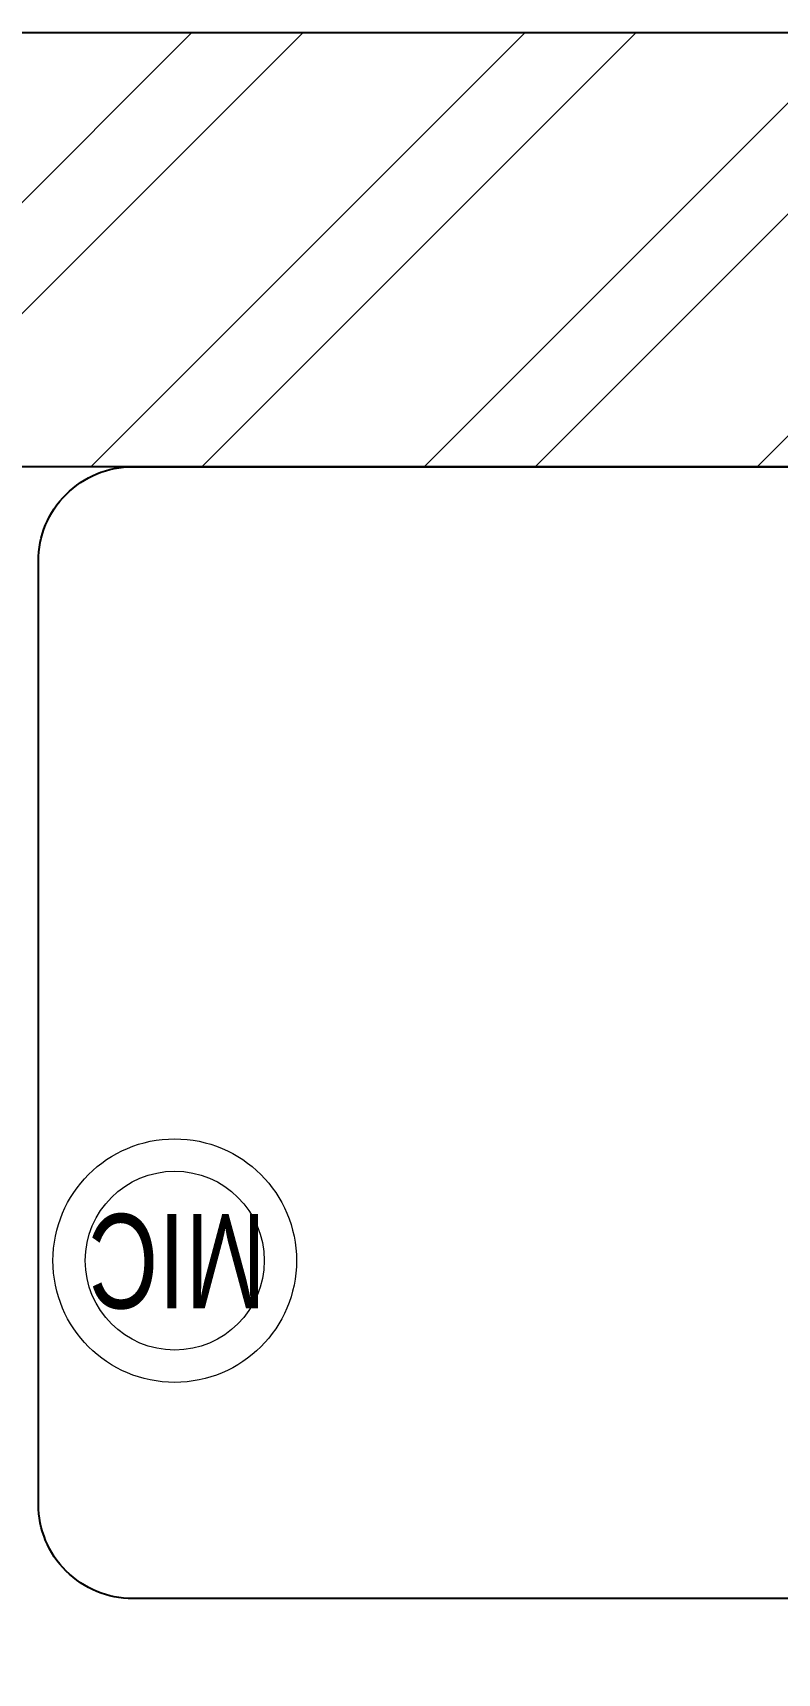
# Model space of a CAD drawing. Header units: feet. Extents: x 6760453 to 6769213, y -5286336 to -5277010.
# Drawn here: x 6764836 to 6765230, y -5277880 to -5277010 of the extents above; entities that cross this region are included whole.
import ezdxf

# ---------------------------------------------------------------- set-up
doc = ezdxf.new("R2010")
doc.units = ezdxf.units.FT
doc.header["$LTSCALE"] = 33
doc.header["$MEASUREMENT"] = 0
doc.layers.add('A-WALL', color=1, linetype='Continuous')
doc.layers.add('PDF_Geometry', color=7, linetype='Continuous')
for name, color, linetype, lineweight in [('LENS-DIM', 252, 'Continuous', 5), ('LENS-FURNITURE', 13, 'Continuous', 9), ('LK-EQPMT', 3, 'Continuous', 18), ('LN-HATCH', 251, 'Continuous', 0)]:
    doc.layers.add(name, color=color, linetype=linetype, lineweight=lineweight)
doc.styles.get("Standard").update_dxf_attribs({"font": 'GILC____.TTF'})

# ---------------------------------------------------------------- blocks, each defined once
blk = doc.blocks.new('A$C0752b630')
at = {"layer": 'LN-HATCH'}
h = blk.add_hatch(dxfattribs=at)
h.set_pattern_fill('ANSI32', color=256, scale=333, angle=180)
h.set_pattern_definition([(225, (-7066004.109325364, 5282751.503046991), (88.29995930067012, -88.29995930067015), []), (225, (-7066062.975964798, 5282751.503046991), (88.29995930067012, -88.29995930067015), [])])
h.paths.add_polyline_path([(3417, 2748), (3155, 2748), (3155, -6), (3195, -6), (3195, -2488), (3417, -2488)])
h.paths.add_polyline_path([(3417, 4860), (3187, 4860), (3187, 3087), (3417, 3087)])
h.paths.add_polyline_path([(3105, 5272), (-3365, 5272), (-3365, 3075), (-3135, 3075), (-3135, 5042), (3105, 5042)])
at = {"layer": 'A-WALL'}
for p, q in [((3105, 5272), (-3365, 5272)), ((3105, 5042), (-3135, 5042))]:
    blk.add_line(p, q, dxfattribs=at)
blk = doc.blocks.new('MOROTISED TABLE-TRIAL SET 950x600')
at = {"layer": 'PDF_Geometry', "lineweight": 25}
blk.add_lwpolyline([(415.5923622683621, 2.18279e-11), (550.0003704861738, 2.18279e-11, 0.4142524001247118), (599.9958994225599, 50.00260162355697), (599.9958994225599, 899.9973678589085, 0.4142518501714829), (550.0003704861738, 950.0000000000218), (50.00260613718999, 950.0000000000218, 0.4142929195148918), (4.605390131e-07, 899.9973678589085), (4.605390131e-07, 50.00260162355697, 0.414163635492108), (50.00260613718999, 2.18279e-11), (415.5923622683621, 2.18279e-11)], format="xyb", dxfattribs=at)
blk = doc.blocks.new('MIC')
at = {"layer": 'LK-EQPMT', "ltscale": 12}
for radius in [64.54701859105262, 47.40596281792385]:
    blk.add_circle((234.5401449967176, 64.54701859102352), radius, dxfattribs=at)
at = {"layer": 'LK-EQPMT', "ltscale": 12, "insert": (233.2398255821317, 64.46170233917655), "char_height": 50, "attachment_point": 5}
blk.add_mtext_dynamic_manual_height_columns('MIC', width=466.4796511627907, gutter_width=12.5, heights=[0], dxfattribs=at)

msp = doc.modelspace()

# ---------------------------------------------------------------- block references
at = {"rotation": 180}
msp.add_blockref('MIC', (6765145.460586238, -5277596.47680861), dxfattribs=at)
at = {"layer": 'LENS-DIM', "color": 2}
msp.add_blockref('A$C0752b630', (6765796.168993054, -5282282.207375905), dxfattribs=at)
at = {"layer": 'LENS-FURNITURE', "xscale": -1, "rotation": 90}
msp.add_blockref('MOROTISED TABLE-TRIAL SET 950x600', (6765788.692344751, -5277240.207375444), dxfattribs=at)

doc.saveas('drawing.dxf')
